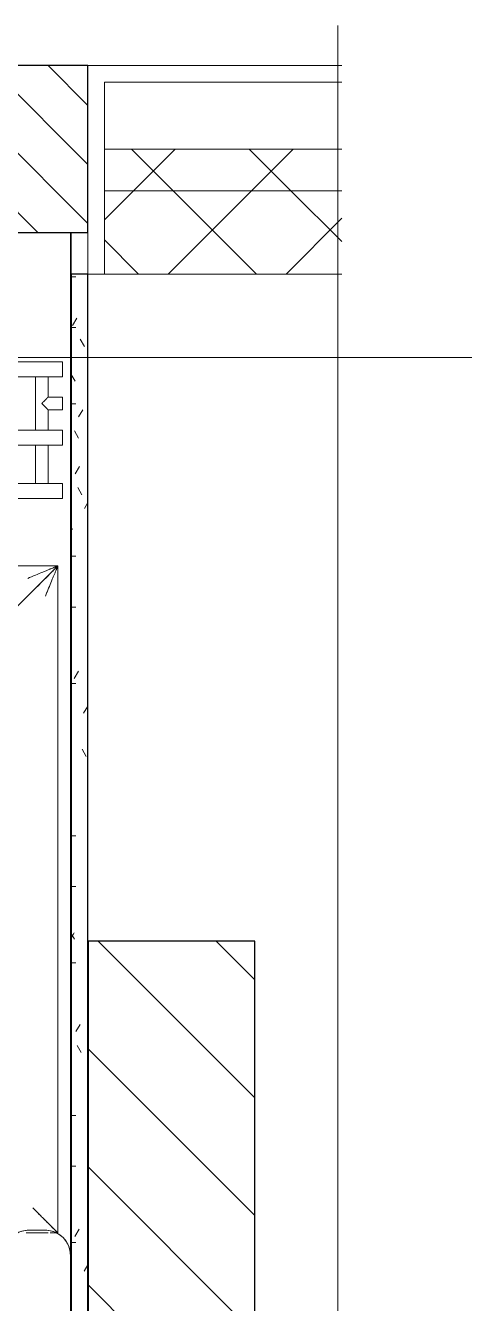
# Model space of a CAD drawing. Header units: millimetres. Extents: x 855 to 103073, y -1987 to 27400.
# Drawn here: x 36433 to 36959, y 25865 to 27398 of the extents above; entities that cross this region are included whole.
import ezdxf

# ---------------------------------------------------------------- set-up
doc = ezdxf.new("R2010")
doc.units = ezdxf.units.MM
doc.linetypes.add('Осевая', pattern=[3175, 635, -476.25, 1587.5, -476.25])
for name, color, linetype, lineweight in [('A-WALL', 7, 'Continuous', 9), ('I-WALL', 7, 'Continuous', 9), ('M-EQPM', 7, 'Continuous', 9), ('Оси', 7, 'Continuous', 9), ('Оси-2', 7, 'Осевая', 9)]:
    doc.layers.add(name, color=color, linetype=linetype, lineweight=lineweight)
for name, color, linetype, lineweight, true_color in [('A-WALL-2', 7, 'Continuous', 13, 0x3c3c3c), ('A-WALL-4', 7, 'Continuous', 25, 0x3c3c3c), ('A-WALL-FNSH-2', 7, 'Continuous', 13, 0x3c3c3c), ('A-WALL-FNSH-3', 7, 'Continuous', 9, 0x3c3c3c), ('I-FURN-13', 7, 'Continuous', 9, 0xf0f0f0)]:
    doc.layers.add(name, color=color, linetype=linetype, lineweight=lineweight, true_color=true_color)
pattern_1 = [(45, (22797.38, 0), (-70.71068, 70.71068), []), (135, (22797.38, 0), (-70.71068, -70.71068), [])]

# ---------------------------------------------------------------- blocks, each defined once
blk = doc.blocks.new('Диван базовый _4 подушки_ - 1_55д-26563120-План разверток пом_ 1_02_ Этаж 1')
at = {"layer": 'I-FURN-13'}
for p, q in [((1645, 400), (-853, 400)), ((1645, 400), (-853, 400)), ((1585, 340), (1645, 400)), ((1645, 400), (1585, 340)), ((1645, -400), (1645, 400)), ((1645, 398.9), (1645, 400)), ((1645, -400), (1645, 398.9)), ((1606.8, -400), (1633.2, -400)), ((1606.8, -400), (1633.2, -400)), ((1635.6, -400), (1642.1, -400)), ((1635.6, -400), (1642.1, -400)), ((1643.1, -400), (1645, -400)), ((1643.1, -400), (1645, -400))]:
    blk.add_line(p, q, dxfattribs=at)
for points, knots in [([(1645, 400), (1645, 400), (1644.8, 399.9), (1643.9, 399.5), (1642.6, 399), (1641.3, 398.5), (1639.8, 397.8), (1638, 397.1), (1636, 396.3), (1633.9, 395.4), (1630.9, 394.2), (1625.6, 392), (1618.2, 388.9), (1612, 386.4), (1608.8, 385)], [0, 0, 0, 0, 0.083333, 0.166667, 0.25, 0.291667, 0.333333, 0.416667, 0.458333, 0.5, 0.583333, 0.666667, 0.833333, 1, 1, 1, 1]), ([(1645, 400), (1645, 400), (1644.8, 399.9), (1643.9, 399.5), (1642.6, 399), (1641.3, 398.5), (1639.8, 397.8), (1638, 397.1), (1636, 396.3), (1633.9, 395.4), (1630.9, 394.2), (1625.6, 392), (1618.2, 388.9), (1612, 386.3), (1608.8, 385)], [0, 0, 0, 0, 0.083333, 0.166667, 0.25, 0.291667, 0.333333, 0.416667, 0.458333, 0.5, 0.583333, 0.666667, 0.833333, 1, 1, 1, 1]), ([(1644, 399), (1643.6, 398.6), (1642.8, 397.8), (1641.1, 396.1), (1639.2, 394.2), (1637.6, 392.6), (1635.8, 390.8), (1633.3, 388.3), (1630.6, 385.6), (1628.3, 383.3), (1625.9, 380.9), (1621.5, 376.5), (1617.6, 372.7), (1615, 370)], [0.1666667, 0.1666667, 0.1666667, 0.1666667, 0.25, 0.3333333, 0.4166667, 0.4583333, 0.5, 0.5833333, 0.6666667, 0.7083333, 0.75, 0.8333333, 1, 1, 1, 1]), ([(1644, 399), (1643.6, 398.6), (1642.8, 397.8), (1641.1, 396.1), (1639.2, 394.2), (1637.6, 392.6), (1635.8, 390.8), (1633.3, 388.3), (1630.6, 385.6), (1628.3, 383.3), (1625.9, 380.9), (1624, 379), (1622.8, 377.8)], [0.1666667, 0.1666667, 0.1666667, 0.1666667, 0.25, 0.3333333, 0.4166667, 0.4583333, 0.5, 0.5833333, 0.6666667, 0.7083333, 0.75, 0.8333333, 0.8333333, 0.8333333, 0.8333333]), ([(1645, 400), (1645, 400), (1644.9, 399.8), (1644.5, 398.9), (1644, 397.6), (1643.5, 396.3), (1642.8, 394.8), (1642.1, 393), (1641.3, 391), (1640.4, 388.9), (1639.2, 385.9), (1637, 380.6), (1633.9, 373.2), (1631.3, 367), (1630, 363.8)], [0, 0, 0, 0, 0.083333, 0.166667, 0.25, 0.291667, 0.333333, 0.416667, 0.458333, 0.5, 0.583333, 0.666667, 0.833333, 1, 1, 1, 1]), ([(1645, 400), (1645, 400), (1644.9, 399.8), (1644.5, 398.9), (1644, 397.6), (1643.5, 396.3), (1642.8, 394.8), (1642.1, 393), (1641.3, 391), (1640.4, 388.9), (1639.2, 385.9), (1637, 380.6), (1633.9, 373.2), (1631.4, 367), (1630, 363.8)], [0, 0, 0, 0, 0.083333, 0.166667, 0.25, 0.291667, 0.333333, 0.416667, 0.458333, 0.5, 0.583333, 0.666667, 0.833333, 1, 1, 1, 1]), ([(1615, -370), (1617.7, -372.6), (1621.5, -376.5), (1626.5, -381.5), (1628.9, -383.9), (1630, -385)], [-1, -1, -1, -1, -0.8333333, -0.75, -0.6666667, -0.6666667, -0.6666667, -0.6666667]), ([(1630, -385), (1629.4, -384.4), (1628.3, -383.3), (1625.9, -380.9), (1621.5, -376.5), (1617.6, -372.7), (1615, -370)], [0.6666667, 0.6666667, 0.6666667, 0.6666667, 0.7083333, 0.75, 0.8333333, 1, 1, 1, 1]), ([(1645, -400), (1645, -400), (1644.7, -399.7), (1643.9, -398.9), (1643, -398), (1642.1, -397.1), (1641.3, -396.3), (1640.4, -395.4), (1639.2, -394.2), (1637.8, -392.8), (1636.6, -391.6), (1635.4, -390.4), (1633.3, -388.3), (1631.3, -386.3), (1630, -385)], [0, 0, 0, 0, 0.166667, 0.25, 0.333333, 0.416667, 0.458333, 0.5, 0.583333, 0.666667, 0.708333, 0.75, 0.833333, 1, 1, 1, 1]), ([(1645, -400), (1645, -400), (1644.7, -399.7), (1643.9, -398.9), (1643, -398), (1642.1, -397.1), (1641.3, -396.3), (1640.4, -395.4), (1639.2, -394.2), (1637.8, -392.8), (1636.6, -391.6), (1635.4, -390.4), (1633.3, -388.3), (1631.3, -386.3), (1630, -385)], [0, 0, 0, 0, 0.166667, 0.25, 0.333333, 0.416667, 0.458333, 0.5, 0.583333, 0.666667, 0.708333, 0.75, 0.833333, 1, 1, 1, 1]), ([(1630, -385), (1630.6, -385.6), (1631.7, -386.7), (1633, -388), (1633.8, -388.8), (1634, -389)], [-0.6666667, -0.6666667, -0.6666667, -0.6666667, -0.625, -0.5833333, -0.5625259, -0.5625259, -0.5625259, -0.5625259]), ([(1634, -389), (1633.8, -388.8), (1632.5, -387.5), (1631.1, -386.1), (1630, -385)], [0.5625259, 0.5625259, 0.5625259, 0.5625259, 0.5833333, 0.6666667, 0.6666667, 0.6666667, 0.6666667]), ([(1634.7, -389.7), (1635.2, -390.2), (1636.2, -391.2), (1637.6, -392.6), (1639.1, -394.1), (1640.1, -395.1), (1640.7, -395.7)], [-0.5443263, -0.5443263, -0.5443263, -0.5443263, -0.5, -0.4583333, -0.4166667, -0.3464134, -0.3464134, -0.3464134, -0.3464134]), ([(1640.7, -395.7), (1640.1, -395.1), (1639.1, -394.1), (1637.6, -392.6), (1636.2, -391.2), (1635.2, -390.2), (1634.7, -389.7)], [0.3464134, 0.3464134, 0.3464134, 0.3464134, 0.4166667, 0.4583333, 0.5, 0.5443263, 0.5443263, 0.5443263, 0.5443263]), ([(1641, -396), (1641.6, -396.6), (1642.4, -397.4), (1643, -398), (1643.2, -398.2)], [-0.3333333, -0.3333333, -0.3333333, -0.3333333, -0.25, -0.2215766, -0.2215766, -0.2215766, -0.2215766]), ([(1643.2, -398.2), (1643, -398), (1642.4, -397.4), (1641.6, -396.6), (1641, -396)], [0.2215766, 0.2215766, 0.2215766, 0.2215766, 0.25, 0.3333333, 0.3333333, 0.3333333, 0.3333333])]:
    blk.add_open_spline(points, degree=3, knots=knots, dxfattribs=at)
for points in [[(1645, 400), (1645, 400), (1644.7, 399.7), (1644, 399)], [(1645, 400), (1645, 400), (1644.7, 399.7), (1644, 399)], [(1622.8, 377.8), (1620.3, 375.2), (1617.7, 372.6), (1615, 370)], [(1644, -399), (1644.7, -399.7), (1645, -400), (1645, -400)], [(1645, -400), (1645, -400), (1644.7, -399.7), (1644, -399)]]:
    blk.add_open_spline(points, degree=3, dxfattribs=at)
blk = doc.blocks.new('Диван_2 модуля_без спинки - Диван_2 модуля-26573608-План разверток пом_ 1_02_ Этаж 1')
at = {"layer": 'I-FURN-13'}
for p, q in [((675, 390), (60, 390)), ((60, 390), (675, 390)), ((740, 390), (676, 390)), ((676.7, 390), (740, 390)), ((860, 390), (840, 390)), ((840, 390), (860, 390)), ((810, 360), (810, -360)), ((810, -360), (810, 360)), ((890, -360), (890, 360)), ((890, 360), (890, -360)), ((10, 340), (10, -340)), ((10, -340), (10, 340)), ((790, -340), (790, 340)), ((790, 340), (790, -340)), ((60, -390), (740, -390)), ((740, -390), (60, -390)), ((840, -390), (860, -390)), ((860, -390), (840, -390))]:
    blk.add_line(p, q, dxfattribs=at)
for centre, radius, start, end in [((60, 340), 50, 101.3661, 180), ((60, 340), 50, 109.5832, 180), ((60, 340), 50, 107.5326, 109.549), ((60, 340), 50, 90, 105), ((60, 340), 50, 90, 101.3661), ((740, 340), 50, 73.4865, 90), ((740, 340), 50, 73.4865, 90), ((740, 340), 50, 70.4168, 72.1882), ((740, 340), 50, 360, 70.4168), ((740, 340), 50, 360, 70.4168), ((840, 360), 30, 90, 180), ((840, 360), 30, 116.0495, 180), ((840, 360), 30, 105.9914, 110.9333), ((840, 360), 30, 90, 105), ((860, 360), 30, 360, 90), ((860, 360), 30, 75, 90), ((860, 360), 30, 69.0667, 73.4258), ((860, 360), 30, 66.5086, 69.0598), ((860, 360), 30, 63.9505, 66.3978), ((860, 360), 30, 45, 63.9505), ((860, 360), 30, 15, 45), ((860, 360), 30, 360, 15), ((60, -340), 50, 180, 270), ((60, -340), 50, 180, 270), ((740, -340), 50, 270, 360), ((740, -340), 50, 270, 360), ((840, -360), 30, 180, 270), ((840, -360), 30, 180, 270), ((860, -360), 30, 270, 360), ((860, -360), 30, 270, 360)]:
    blk.add_arc(centre, radius, start, end, dxfattribs=at)
blk = doc.blocks.new('radiator_prado_classic_z_tip_30_po exemplyaru - Classic Z Тип 30-500-30677905-План разверток пом_ 1_02_ Этаж 1')
at = {"layer": 'M-EQPM'}
for p, q in [((0, 228), (0, 210)), ((1800, 228), (0, 228)), ((0, 210), (1800, 210)), ((17.5, 210), (17.5, 164)), ((32.5, 164), (32.5, 210)), ((1800, 164), (0, 164)), ((0, 164), (0, 146)), ((0, 146), (1800, 146)), ((17.5, 146), (17.5, 121.5)), ((32.5, 82), (32.5, 146)), ((17.5, 121.5), (0, 121.5)), ((17.5, 121.5), (0, 121.5)), ((0, 121.5), (0, 121.2)), ((0, 106.5), (0, 121.5)), ((0, 121.2), (0, 121.2)), ((0, 106.8), (0, 106.5)), ((0, 106.8), (0, 106.8)), ((0, 106.5), (17.5, 106.5)), ((0, 106.5), (17.5, 106.5)), ((17.5, 106.5), (17.5, 82)), ((1800, 82), (0, 82)), ((0, 82), (0, 64)), ((1800, 64), (0, 64))]:
    blk.add_line(p, q, dxfattribs=at)
for points, knots in [([(25, 114), (24.5, 114.5), (23.6, 115.4), (22.4, 116.6), (21.6, 117.4), (21.1, 117.9), (20.8, 118.2), (20.5, 118.5), (20.2, 118.8), (19.8, 119.1), (19.6, 119.4), (19.3, 119.7), (19, 120), (18.7, 120.3), (18.5, 120.5), (18.3, 120.7), (18.1, 120.9), (17.9, 121.1), (17.8, 121.2), (17.7, 121.3), (17.5, 121.5), (17.5, 121.5), (17.5, 121.5)], [0, 0, 0, 0, 0.142857, 0.285714, 0.357143, 0.392857, 0.428571, 0.464286, 0.5, 0.535714, 0.571429, 0.607143, 0.642857, 0.678571, 0.714286, 0.75, 0.785714, 0.821429, 0.857143, 0.892857, 0.928571, 1, 1, 1, 1]), ([(17.5, 106.5), (17.5, 106.5), (17.5, 106.5), (17.7, 106.7), (17.8, 106.8), (17.9, 106.9), (18.1, 107.1), (18.3, 107.3), (18.5, 107.5), (18.7, 107.7), (19, 108), (19.3, 108.3), (19.6, 108.6), (19.8, 108.9), (20.3, 109.3), (20.7, 109.7), (21.1, 110.1), (21.6, 110.6), (22.4, 111.4), (23.6, 112.6), (24.5, 113.5), (25, 114)], [0, 0, 0, 0, 0.071429, 0.107143, 0.142857, 0.178571, 0.214286, 0.25, 0.285714, 0.321429, 0.357143, 0.392857, 0.428571, 0.464286, 0.5, 0.571429, 0.607143, 0.642857, 0.714286, 0.857143, 1, 1, 1, 1])]:
    blk.add_open_spline(points, degree=3, knots=knots, dxfattribs=at)

msp = doc.modelspace()

# ---------------------------------------------------------------- hatches: boundary and pattern name
at = {"layer": 'A-WALL'}
h = msp.add_hatch(dxfattribs=at)
h.set_pattern_fill('FP_18', color=256, style=0, pattern_type=2)
h.set_pattern_definition([(135, (22797.38, 0), (-35.35534, -35.35534), [])])
h.paths.add_polyline_path([(36487.4, 27150), (36507.4, 27150), (36507.4, 27350), (36257.6, 27350), (36257.6, 27150), (36486.4, 27150)])
h.paths.add_polyline_path([(26857.4, 27150), (26907.4, 27150), (26907.4, 27350), (26857.4, 27350)])
h = msp.add_hatch(dxfattribs=at)
h.set_pattern_fill('FP_4', color=256, style=0, pattern_type=2)
h.set_pattern_definition(pattern_1)
h.paths.add_polyline_path([(36812.1, 27200), (36812.1, 27250), (36527.4, 27250), (36527.4, 27200), (36621.9, 27200)])
h = msp.add_hatch(dxfattribs=at)
h.set_pattern_fill('FP_4', color=256, style=0, pattern_type=2)
h.set_pattern_definition(pattern_1)
h.paths.add_polyline_path([(36812.1, 27100), (36812.1, 27200), (36527.4, 27200), (36527.4, 27100), (36621.9, 27100)])
at = {"layer": 'I-WALL'}
h = msp.add_hatch(dxfattribs=at)
h.set_pattern_fill('FP_44', color=256, style=0, pattern_type=2)
h.set_pattern_definition([(0, (22797.38, 0), (121.92, 30.48), [10.058, -81.382, 10.058, -81.382, -487.68]), (0, (22797.38, 0), (121.92, 30.48), [-182.88, 10.058, -172.822, 10.058, -81.382, -213.36]), (0, (22797.38, 0), (121.92, 30.48), [-457.2, 10.058, -50.902, 10.058, -142.342]), (120, (22843.1, 15.24), (-87.356454, 90.345817), [10.058, -81.382, 10.058, -81.382, -487.68]), (120, (22843.1, 15.24), (-87.356454, 90.345817), [-182.88, 10.058, -172.822, 10.058, -81.382, -213.36]), (120, (22843.1, 15.24), (-87.356454, 90.345817), [-457.2, 10.058, -50.902, 10.058, -142.342]), (240, (22858.34, 76.2), (-34.563546, -120.825817), [10.058, -81.382, 10.058, -81.382, -487.68]), (240, (22858.34, 76.2), (-34.563546, -120.825817), [-182.88, 10.058, -172.822, 10.058, -81.382, -213.36]), (240, (22858.34, 76.2), (-34.563546, -120.825817), [-457.2, 10.058, -50.902, 10.058, -142.342])])
h.paths.add_polyline_path([(36487.4, 24660), (36507.4, 24660), (36507.4, 27100), (36487.4, 27100), (36487.4, 24901.6)])
h = msp.add_hatch(dxfattribs=at)
h.set_pattern_fill('FP_24', color=256, style=0, pattern_type=2)
h.set_pattern_definition([(135, (22797.38, 0), (-70.71068, -70.71068), [])])
h.paths.add_polyline_path([(36507.6, 24680), (36707.6, 24680), (36707.6, 26300), (36507.6, 26300), (36507.6, 24901.6)])

# ---------------------------------------------------------------- linework, layer by layer
at = {"layer": 'A-WALL'}
for p, q in [((36527.4, 27250), (36812.1, 27250)), ((36527.4, 27200), (36812.1, 27200))]:
    msp.add_line(p, q, dxfattribs=at)
at = {"layer": 'A-WALL-2'}
for p, q in [((36527.4, 27100), (36527.4, 27330)), ((36527.4, 27330), (36812.1, 27330)), ((36527.4, 27100), (36812.1, 27100))]:
    msp.add_line(p, q, dxfattribs=at)
at = {"layer": 'A-WALL-4'}
for p, q in [((36507.4, 27350), (36257.6, 27350)), ((36507.4, 27150), (36507.4, 27350)), ((36257.6, 27150), (36507.4, 27150)), ((36487.4, 27100), (36487.4, 24660)), ((36507.4, 27100), (36487.4, 27100)), ((36507.4, 24680), (36507.4, 27100)), ((36707.6, 26300), (36507.6, 26300)), ((36507.6, 26300), (36507.6, 24680)), ((36707.6, 24880), (36707.6, 26300))]:
    msp.add_line(p, q, dxfattribs=at)
at = {"layer": 'A-WALL-FNSH-2'}
for p, q in [((36486.4, 27150), (36486.4, 24659)), ((36487.4, 27100), (36487.4, 27150))]:
    msp.add_line(p, q, dxfattribs=at)
at = {"layer": 'A-WALL-FNSH-3'}
for p, q in [((36812.1, 27350), (36507.4, 27350)), ((36507.4, 27150), (36507.4, 27100)), ((36507.4, 27100), (36527.4, 27100))]:
    msp.add_line(p, q, dxfattribs=at)
at = {"layer": 'Оси'}
msp.add_line((36807.4, 24898.1), (36807.4, 27398.1), dxfattribs=at)
at = {"layer": 'Оси-2'}
msp.add_line((23664.7, 27000), (40527.4, 27000), dxfattribs=at)

# ---------------------------------------------------------------- block references
at = {"layer": 'I-FURN-13'}
for name, p in [('Диван базовый _4 подушки_ - 1_55д-26563120-План разверток пом_ 1_02_ Этаж 1', (34826.4, 26350)), ('Диван_2 модуля_без спинки - Диван_2 модуля-26573608-План разверток пом_ 1_02_ Этаж 1', (35596.4, 25563.2))]:
    msp.add_blockref(name, p, dxfattribs=at)
at = {"layer": 'M-EQPM', "rotation": 180}
msp.add_blockref('radiator_prado_classic_z_tip_30_po exemplyaru - Classic Z Тип 30-500-30677905-План разверток пом_ 1_02_ Этаж 1', (36477.1, 27058.8), dxfattribs=at)

doc.saveas('drawing.dxf')
